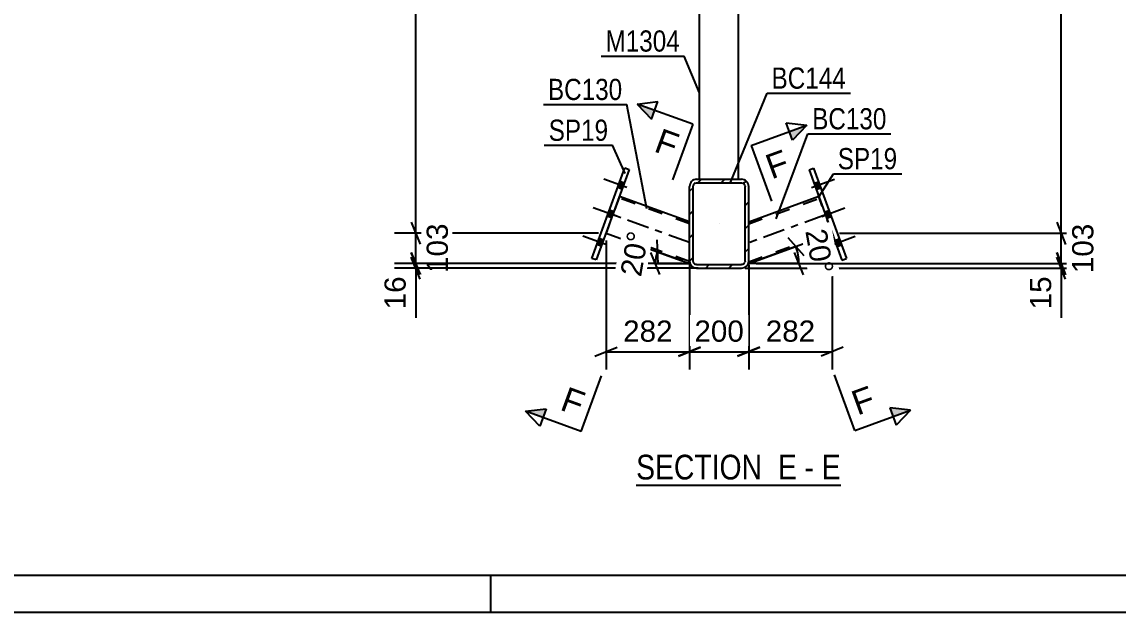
# Model space of a CAD drawing. Header units: millimetres. Extents: x -90 to 1099, y -612 to 229.
# Drawn here: x 196 to 344.1, y -611.6 to -531.8 of the extents above; entities that cross this region are included whole.
import ezdxf

# ---------------------------------------------------------------- set-up
doc = ezdxf.new("R2010")
doc.units = ezdxf.units.MM
doc.linetypes.add('DXK_LINE_DOT2', pattern=[3.9198, 1.9599, -1.9599])
doc.linetypes.add('DXK_LINE_DOT3', pattern=[5.9187, 2.979, -0.9799, 0.9799, -0.9799])
doc.styles.add('Arial', font='ARIAL.TTF', dxfattribs={"height": 0.2})
doc.styles.add('Arial Narrow', font='ARIALN.TTF', dxfattribs={"height": 0.2})

# ---------------------------------------------------------------- blocks, each defined once
blk = doc.blocks.new('Unknown-761555022-1133')
at = {"color": 5, "linetype": 'Continuous'}
for p, q in [((-84.67, -606.55), (1094.33, -606.55)), ((259.33, -611.55), (259.33, -606.55)), ((-89.67, -611.55), (1099.33, -611.55))]:
    blk.add_line(p, q, dxfattribs=at)
blk = doc.blocks.new('Unknown-761555022-14 - 3379')
at = {"color": 6, "linetype": 'Continuous'}
blk.add_line((278.99, -594.39), (306.64, -594.39), dxfattribs=at)
at = {"color": 0, "linetype": 'Continuous'}
for points in [[(297.1, -593.64), (297.1, -590.14), (278.99, -590.14), (278.99, -593.64)], [(300.7, -593.64), (300.7, -590.14), (298.15, -590.14), (298.15, -593.64)], [(303.03, -593.64), (303.03, -590.14), (301.75, -590.14), (301.75, -593.64)], [(306.64, -593.64), (306.64, -590.14), (304.08, -590.14), (304.08, -593.64)]]:
    blk.add_wipeout(points, dxfattribs=at)
at = {"color": 7, "linetype": 'Continuous', "style": 'Arial Narrow'}
for s, p in [('SECTION ', (278.99, -593.64)), ('E', (298.15, -593.64)), ('E', (304.08, -593.64)), ('-', (301.75, -593.64))]:
    blk.add_text(s, height=3.34, dxfattribs=at).set_placement(p)
blk = doc.blocks.new('Part-761555022-3401 - 3379')
at = {"linetype": 'Continuous'}
h = blk.add_hatch(dxfattribs=at)
h.set_pattern_fill('', scale=0.7, style=0, pattern_type=0)
h.set_pattern_definition([(45, (286.2002, -564.1324), (-1.57154, 1.57154), [])])
h.paths.add_polyline_path([(286.2, -554.05), (286.2, -564.13), (286.27, -564.5), (286.48, -564.81), (286.79, -565.02), (287.16, -565.09), (293.24, -565.09), (293.61, -565.02), (293.92, -564.81), (294.13, -564.5), (294.2, -564.13), (294.2, -554.05), (294.13, -553.68), (293.92, -553.37), (293.61, -553.17), (293.24, -553.09), (287.16, -553.09), (286.79, -553.17), (286.48, -553.37), (286.27, -553.68)])
h.paths.add_polyline_path([(286.82, -553.71), (286.98, -553.61), (287.16, -553.57), (293.24, -553.57), (293.42, -553.61), (293.58, -553.71), (293.68, -553.87), (293.72, -554.05), (293.72, -564.13), (293.68, -564.32), (293.58, -564.47), (293.42, -564.58), (293.24, -564.61), (287.16, -564.61), (286.98, -564.58), (286.82, -564.47), (286.72, -564.32), (286.68, -564.13), (286.68, -554.05), (286.72, -553.87)])
at = {"color": 2, "linetype": 'Continuous'}
for p, q in [((286.27, -553.68), (286.2, -554.05)), ((286.2, -564.13), (286.2, -554.05)), ((286.68, -554.05), (286.72, -553.87)), ((286.68, -564.13), (286.68, -554.05)), ((287.16, -553.09), (286.79, -553.17)), ((286.98, -553.61), (287.16, -553.57)), ((287.16, -553.09), (293.24, -553.09)), ((287.16, -553.57), (293.24, -553.57)), ((293.61, -553.17), (293.24, -553.09)), ((293.24, -553.57), (293.42, -553.61)), ((293.68, -553.87), (293.72, -554.05)), ((293.72, -564.13), (293.72, -554.05)), ((294.2, -554.05), (294.13, -553.68)), ((294.2, -564.13), (294.2, -554.05)), ((286.2, -564.13), (286.27, -564.5)), ((286.72, -564.32), (286.68, -564.13)), ((293.72, -564.13), (293.68, -564.32)), ((294.13, -564.5), (294.2, -564.13)), ((286.79, -565.02), (287.16, -565.09)), ((287.16, -564.61), (286.98, -564.58)), ((287.16, -564.61), (293.24, -564.61)), ((287.16, -565.09), (293.24, -565.09)), ((293.42, -564.58), (293.24, -564.61)), ((293.24, -565.09), (293.61, -565.02))]:
    blk.add_line(p, q, dxfattribs=at)
at = {"color": 7, "linetype": 'DXK_LINE_DOT3'}
blk.add_line((290.2, -559.09), (290.2, -559.09), dxfattribs=at)
at = {"color": 2, "linetype": 'Continuous'}
for centre, radius, start, end in [((287.16, -554.05), 0.96, 112.5, 157.5), ((287.16, -554.05), 0.48, 112.5, 157.5), ((293.24, -554.05), 0.48, 22.5, 67.5), ((293.24, -554.05), 0.96, 22.5, 67.5), ((287.16, -564.13), 0.48, 202.5, 247.5), ((293.24, -564.13), 0.48, 292.5, 337.5), ((287.16, -564.13), 0.96, 202.5, 247.5), ((293.24, -564.13), 0.96, 292.5, 337.5)]:
    blk.add_arc(centre, radius, start, end, dxfattribs=at)
blk = doc.blocks.new('Part-761555022-3509 - 3379')
at = {"color": 7, "linetype": 'DXK_LINE_DOT2'}
for p, q in [((276.73, -555.4), (274.92, -560.36)), ((286.2, -559.1), (276.65, -555.62)), ((286.2, -564.15), (286.2, -558.84)), ((286.2, -559.12), (286.2, -559.1)), ((286.2, -564.21), (275.01, -560.13))]:
    blk.add_line(p, q, dxfattribs=at)
at = {"color": 2, "linetype": 'Continuous'}
for p, q in [((286.2, -558.84), (276.73, -555.4)), ((274.92, -560.36), (286.2, -564.46)), ((286.2, -564.15), (286.2, -564.13)), ((286.2, -564.46), (286.2, -564.15))]:
    blk.add_line(p, q, dxfattribs=at)
at = {"color": 7, "linetype": 'DXK_LINE_DOT3'}
blk.add_line((286.2, -561.65), (275.83, -557.88), dxfattribs=at)
blk = doc.blocks.new('Bolt-761555022-3382 - 3379')
at = {"linetype": 'Continuous'}
for points in [[(303.92, -554.24), (303.62, -553.41), (303.02, -553.63), (303.32, -554.46)], [(303.92, -554.24), (303.62, -553.41), (303.02, -553.63), (303.32, -554.46)], [(303.92, -554.24), (303.62, -553.41), (303.02, -553.63), (303.32, -554.46)], [(305.33, -558.11), (305.03, -557.29), (304.43, -557.5), (304.73, -558.33)], [(305.33, -558.11), (305.03, -557.29), (304.43, -557.5), (304.73, -558.33)], [(306.73, -561.95), (306.43, -561.12), (305.83, -561.34), (306.13, -562.17)], [(306.73, -561.95), (306.43, -561.12), (305.83, -561.34), (306.13, -562.17)], [(306.73, -561.95), (306.43, -561.12), (305.83, -561.34), (306.13, -562.17)]]:
    blk.add_hatch(color=1, dxfattribs=at).paths.add_polyline_path(points)
at = {"color": 1, "linetype": 'Continuous'}
for p, q in [((302.68, -554.22), (305.8, -553.09)), ((302.68, -554.22), (305.8, -553.09)), ((302.68, -554.22), (305.8, -553.09)), ((303.02, -553.63), (303.62, -553.41)), ((303.02, -553.63), (303.62, -553.41)), ((303.02, -553.63), (303.62, -553.41)), ((303.32, -554.46), (303.92, -554.24)), ((303.32, -554.46), (303.92, -554.24)), ((303.32, -554.46), (303.92, -554.24)), ((304.09, -558.1), (307.21, -556.96)), ((304.09, -558.1), (307.21, -556.96)), ((304.43, -557.5), (305.03, -557.29)), ((304.43, -557.5), (305.03, -557.29)), ((304.73, -558.33), (305.33, -558.11)), ((304.73, -558.33), (305.33, -558.11)), ((305.49, -561.93), (308.61, -560.79)), ((305.49, -561.93), (308.61, -560.79)), ((305.49, -561.93), (308.61, -560.79)), ((305.83, -561.34), (306.43, -561.12)), ((305.83, -561.34), (306.43, -561.12)), ((305.83, -561.34), (306.43, -561.12)), ((306.13, -562.17), (306.73, -561.95)), ((306.13, -562.17), (306.73, -561.95)), ((306.13, -562.17), (306.73, -561.95))]:
    blk.add_line(p, q, dxfattribs=at)
blk = doc.blocks.new('Bolt-761555022-3383 - 3379')
at = {"linetype": 'Continuous'}
for points in [[(277.08, -554.44), (277.38, -553.61), (276.78, -553.39), (276.48, -554.22)], [(277.08, -554.44), (277.38, -553.61), (276.78, -553.39), (276.48, -554.22)], [(277.08, -554.44), (277.38, -553.61), (276.78, -553.39), (276.48, -554.22)], [(275.67, -558.31), (275.97, -557.48), (275.37, -557.26), (275.07, -558.09)], [(275.67, -558.31), (275.97, -557.48), (275.37, -557.26), (275.07, -558.09)], [(274.27, -562.14), (274.58, -561.32), (273.97, -561.1), (273.67, -561.92)], [(274.27, -562.14), (274.58, -561.32), (273.97, -561.1), (273.67, -561.92)], [(274.27, -562.14), (274.58, -561.32), (273.97, -561.1), (273.67, -561.92)]]:
    blk.add_hatch(color=1, dxfattribs=at).paths.add_polyline_path(points)
at = {"color": 1, "linetype": 'Continuous'}
for p, q in [((277.72, -554.2), (274.6, -553.07)), ((277.72, -554.2), (274.6, -553.07)), ((277.72, -554.2), (274.6, -553.07)), ((277.38, -553.61), (276.78, -553.39)), ((277.38, -553.61), (276.78, -553.39)), ((277.38, -553.61), (276.78, -553.39)), ((277.08, -554.44), (276.48, -554.22)), ((277.08, -554.44), (276.48, -554.22)), ((277.08, -554.44), (276.48, -554.22)), ((276.31, -558.07), (273.19, -556.94)), ((276.31, -558.07), (273.19, -556.94)), ((275.67, -558.31), (275.07, -558.09)), ((275.67, -558.31), (275.07, -558.09)), ((275.97, -557.48), (275.37, -557.26)), ((275.97, -557.48), (275.37, -557.26)), ((274.91, -561.91), (271.79, -560.77)), ((274.91, -561.91), (271.79, -560.77)), ((274.91, -561.91), (271.79, -560.77)), ((274.58, -561.32), (273.97, -561.1)), ((274.58, -561.32), (273.97, -561.1)), ((274.58, -561.32), (273.97, -561.1)), ((274.27, -562.14), (273.67, -561.92)), ((274.27, -562.14), (273.67, -561.92)), ((274.27, -562.14), (273.67, -561.92))]:
    blk.add_line(p, q, dxfattribs=at)
blk = doc.blocks.new('Part-761555022-3416 - 3379')
at = {"color": 2, "linetype": 'Continuous'}
for p, q in [((303.67, -555.42), (294.2, -558.87)), ((294.2, -564.48), (305.48, -560.38)), ((294.2, -564.45), (294.2, -564.13)), ((294.2, -564.45), (294.2, -564.48))]:
    blk.add_line(p, q, dxfattribs=at)
at = {"color": 7, "linetype": 'DXK_LINE_DOT2'}
for p, q in [((305.48, -560.38), (303.67, -555.42)), ((294.2, -559.12), (303.75, -555.64)), ((294.2, -564.13), (294.2, -558.87)), ((294.2, -559.14), (294.2, -559.12)), ((294.2, -564.23), (305.39, -560.15))]:
    blk.add_line(p, q, dxfattribs=at)
at = {"color": 7, "linetype": 'DXK_LINE_DOT3'}
blk.add_line((304.57, -557.9), (294.2, -561.68), dxfattribs=at)
blk = doc.blocks.new('Part-761555022-3484 - 3379')
at = {"color": 2, "linetype": 'Continuous'}
for p, q in [((287.56, -459.76), (287.56, -437.49)), ((292.84, -459.76), (292.84, -437.49)), ((287.56, -553.09), (287.56, -530.82)), ((292.84, -553.09), (292.84, -530.82))]:
    blk.add_line(p, q, dxfattribs=at)
at = {"color": 7, "linetype": 'DXK_LINE_DOT2'}
for p, q in [((292.84, -437.49), (287.56, -437.49)), ((287.56, -530.82), (287.56, -459.76)), ((292.84, -530.82), (292.84, -459.76)), ((287.56, -553.09), (292.84, -553.09))]:
    blk.add_line(p, q, dxfattribs=at)
blk = doc.blocks.new('Part-761555022-3489 - 3379')
at = {"color": 2, "linetype": 'Continuous'}
for p, q in [((302.35, -551.79), (302.95, -551.57)), ((302.35, -551.79), (306.8, -564.01)), ((302.95, -551.57), (307.4, -563.79)), ((306.8, -564.01), (307.4, -563.79))]:
    blk.add_line(p, q, dxfattribs=at)
blk = doc.blocks.new('Part-761555022-3494 - 3379')
at = {"color": 2, "linetype": 'Continuous'}
for p, q in [((273, -563.77), (277.45, -551.55)), ((278.05, -551.77), (273.6, -563.98)), ((277.45, -551.55), (278.05, -551.77)), ((273.6, -563.98), (273, -563.77))]:
    blk.add_line(p, q, dxfattribs=at)
blk = doc.blocks.new('StraightDimension-761555022-17243 - 3379')
at = {"color": 7, "linetype": 'Continuous'}
for p, q in [((305.48, -561.38), (305.48, -578.78)), ((294.2, -564.63), (294.2, -578.78)), ((292.7, -576.98), (295.7, -575.78)), ((306.98, -575.78), (303.98, -576.98)), ((294.2, -576.38), (305.48, -576.38))]:
    blk.add_line(p, q, dxfattribs=at)
at = {"color": 0}
blk.add_wipeout([(303.77, -575.63), (303.77, -571.43), (295.9, -571.43), (295.9, -575.63)], dxfattribs=at)
at = {"color": 3, "style": 'Arial'}
blk.add_text('282', height=2.865, dxfattribs=at).set_placement((296.5, -575.03))
blk = doc.blocks.new('StraightDimension-761555022-17173 - 3379')
at = {"color": 7, "linetype": 'Continuous'}
for p, q in [((249.79, -431.34), (248.59, -428.34)), ((285.2, -429.84), (246.34, -429.84)), ((249.19, -560.36), (249.19, -429.84)), ((248.59, -558.86), (249.79, -561.86)), ((273.92, -560.36), (246.34, -560.36))]:
    blk.add_line(p, q, dxfattribs=at)
at = {"color": 0}
blk.add_wipeout([(248.44, -490.05), (244.24, -490.05), (244.24, -500.15), (248.44, -500.15)], dxfattribs=at)
at = {"color": 3, "style": 'Arial'}
blk.add_text('3263', height=2.865, rotation=90.0002, dxfattribs=at).set_placement((247.84, -499.55))
blk = doc.blocks.new('StraightDimension-761555022-17062 - 3379')
at = {"color": 7, "linetype": 'Continuous'}
for p, q in [((335.83, -562.98), (337.03, -565.98)), ((337.03, -566.59), (335.83, -563.59)), ((293.7, -565.09), (338.83, -565.09)), ((295.2, -564.48), (338.83, -564.48)), ((336.43, -565.09), (336.43, -564.48)), ((336.43, -565.09), (336.43, -571.79)), ((336.43, -565.09), (336.43, -571.79))]:
    blk.add_line(p, q, dxfattribs=at)
at = {"color": 0}
blk.add_wipeout([(335.68, -565.62), (331.48, -565.62), (331.48, -571.26), (335.68, -571.26)], dxfattribs=at)
at = {"color": 3, "style": 'Arial'}
blk.add_text('15', height=2.865, rotation=90.0002, dxfattribs=at).set_placement((335.08, -570.66))
blk = doc.blocks.new('StraightDimension-761555022-17174 - 3379')
at = {"color": 7, "linetype": 'Continuous'}
for p, q in [((248.59, -558.86), (249.79, -561.86)), ((273.92, -560.36), (246.79, -560.36)), ((249.19, -564.46), (249.19, -560.36)), ((249.79, -565.96), (248.59, -562.96)), ((285.2, -564.46), (246.79, -564.46))]:
    blk.add_line(p, q, dxfattribs=at)
at = {"color": 0}
blk.add_wipeout([(254.14, -558.47), (249.94, -558.47), (249.94, -566.34), (254.14, -566.34)], dxfattribs=at)
at = {"color": 3, "style": 'Arial'}
blk.add_text('103', height=2.865, rotation=90.0002, dxfattribs=at).set_placement((253.54, -565.74))
blk = doc.blocks.new('StraightDimension-761555022-17175 - 3379')
at = {"color": 7, "linetype": 'Continuous'}
for p, q in [((248.59, -562.96), (249.79, -565.96)), ((249.79, -566.59), (248.59, -563.59)), ((285.2, -564.46), (246.34, -564.46)), ((287.38, -565.09), (246.34, -565.09)), ((249.19, -565.09), (249.19, -564.46)), ((249.19, -565.09), (249.19, -571.79)), ((249.19, -565.09), (249.19, -571.79))]:
    blk.add_line(p, q, dxfattribs=at)
at = {"color": 0}
blk.add_wipeout([(248.44, -565.62), (244.24, -565.62), (244.24, -571.26), (248.44, -571.26)], dxfattribs=at)
at = {"color": 3, "style": 'Arial'}
blk.add_text('16', height=2.865, rotation=90.0002, dxfattribs=at).set_placement((247.84, -570.66))
blk = doc.blocks.new('StraightDimension-761555022-17245 - 3379')
at = {"color": 7, "linetype": 'Continuous'}
for p, q in [((274.92, -561.36), (274.92, -578.78)), ((286.2, -564.63), (286.2, -578.78)), ((273.42, -576.98), (276.42, -575.78)), ((287.7, -575.78), (284.7, -576.98)), ((274.92, -576.38), (286.2, -576.38))]:
    blk.add_line(p, q, dxfattribs=at)
at = {"color": 0}
blk.add_wipeout([(284.5, -575.63), (284.5, -571.43), (276.63, -571.43), (276.63, -575.63)], dxfattribs=at)
at = {"color": 3, "style": 'Arial'}
blk.add_text('282', height=2.865, dxfattribs=at).set_placement((277.23, -575.03))
blk = doc.blocks.new('StraightDimension-761555022-17244 - 3379')
at = {"color": 7, "linetype": 'Continuous'}
for p, q in [((286.2, -564.63), (286.2, -578.78)), ((294.2, -564.63), (294.2, -578.78)), ((284.7, -576.98), (287.7, -575.78)), ((295.7, -575.78), (292.7, -576.98)), ((286.2, -576.38), (294.2, -576.38))]:
    blk.add_line(p, q, dxfattribs=at)
at = {"color": 0}
blk.add_wipeout([(294.14, -575.63), (294.14, -571.43), (286.26, -571.43), (286.26, -575.63)], dxfattribs=at)
at = {"color": 3, "style": 'Arial'}
blk.add_text('200', height=2.865, dxfattribs=at).set_placement((286.86, -575.03))
blk = doc.blocks.new('AngleDimension-761555022-18535 - 3379')
at = {"color": 7, "linetype": 'Continuous'}
for p, q in [((299.5, -560.96), (301.66, -563.37)), ((300.58, -562.16), (294.2, -564.48)), ((295.14, -564.14), (300.58, -562.16)), ((301.59, -565.98), (300.39, -562.98)), ((300.99, -564.48), (294.2, -564.48))]:
    blk.add_line(p, q, dxfattribs=at)
blk.add_arc((294.2, -564.48), 6.79, 0, 20, dxfattribs=at)
at = {"color": 0}
blk.add_wipeout([(302.4, -566.72), (306.54, -565.99), (305.28, -558.85), (301.15, -559.58)], dxfattribs=at)
at = {"color": 3, "style": 'Arial'}
blk.add_text('20°', height=2.865, rotation=-80.0021, dxfattribs=at).set_placement((301.84, -560.07))
blk = doc.blocks.new('StraightDimension-761555022-17060 - 3379')
at = {"color": 7, "linetype": 'Continuous'}
for p, q in [((337.03, -431.37), (335.83, -428.37)), ((295.2, -429.87), (338.83, -429.87)), ((336.43, -560.38), (336.43, -429.87)), ((335.83, -558.88), (337.03, -561.88)), ((306.48, -560.38), (338.83, -560.38))]:
    blk.add_line(p, q, dxfattribs=at)
at = {"color": 0}
blk.add_wipeout([(335.68, -490.08), (331.48, -490.08), (331.48, -500.17), (335.68, -500.17)], dxfattribs=at)
at = {"color": 3, "style": 'Arial'}
blk.add_text('3263', height=2.865, rotation=90.0002, dxfattribs=at).set_placement((335.08, -499.57))
blk = doc.blocks.new('StraightDimension-761555022-17061 - 3379')
at = {"color": 7, "linetype": 'Continuous'}
for p, q in [((335.83, -558.88), (337.03, -561.88)), ((306.48, -560.38), (339.28, -560.38)), ((336.43, -564.48), (336.43, -560.38)), ((337.03, -565.98), (335.83, -562.98)), ((295.2, -564.48), (339.28, -564.48))]:
    blk.add_line(p, q, dxfattribs=at)
at = {"color": 0}
blk.add_wipeout([(341.38, -558.5), (337.18, -558.5), (337.18, -566.37), (341.38, -566.37)], dxfattribs=at)
at = {"color": 3, "style": 'Arial'}
blk.add_text('103', height=2.865, rotation=90.0002, dxfattribs=at).set_placement((340.78, -565.77))
blk = doc.blocks.new('AngleDimension-761555022-18507 - 3379')
at = {"color": 7, "linetype": 'Continuous'}
for p, q in [((281.8, -561.26), (281.9, -564.49)), ((285.26, -564.12), (281.85, -562.88)), ((281.85, -562.88), (286.2, -564.46)), ((282.17, -565.96), (280.97, -562.96)), ((281.57, -564.46), (286.2, -564.46))]:
    blk.add_line(p, q, dxfattribs=at)
blk.add_arc((286.2, -564.46), 4.63, 160, 180, dxfattribs=at)
at = {"color": 0}
blk.add_wipeout([(281.38, -559.93), (277.25, -559.2), (275.99, -566.34), (280.13, -567.07)], dxfattribs=at)
at = {"color": 3, "style": 'Arial'}
blk.add_text('20°', height=2.865, rotation=80.0021, dxfattribs=at).set_placement((279.64, -566.37))
blk = doc.blocks.new('Mark-761555022-17206 - 3379')
at = {"color": 0}
blk.add_wipeout([(277.12, -542.38), (277.12, -539.38), (267.07, -539.38), (267.07, -542.38)], dxfattribs=at)
blk.add_wipeout([(277.12, -542.38), (277.12, -539.38), (267.07, -539.38), (267.07, -542.38)], dxfattribs=at)
at = {"color": 30, "linetype": 'Continuous'}
for p in [(266.47, -542.98), (280.42, -557.1)]:
    blk.add_line(p, (277.72, -542.98), dxfattribs=at)
at = {"color": 3, "style": 'Arial Narrow'}
blk.add_text('BC130', height=2.863, dxfattribs=at).set_placement((267.07, -542.38))
blk = doc.blocks.new('SectionMark-761555022-18616 - 3379')
at = {"linetype": 'Continuous'}
for points in [[(300.14, -547.82), (299.71, -546.65), (302.06, -545.79)], [(313.72, -585.13), (313.29, -583.96), (316.07, -584.28)]]:
    blk.add_hatch(color=6, dxfattribs=at).paths.add_polyline_path(points)
at = {"color": 6, "linetype": 'Continuous'}
for p, q in [((300.14, -547.82), (299.28, -545.47)), ((299.28, -545.47), (302.06, -545.79)), ((302.06, -545.79), (300.14, -547.82)), ((316.07, -584.28), (313.29, -583.96)), ((313.29, -583.96), (314.15, -586.31)), ((316.07, -584.28), (314.15, -586.31))]:
    blk.add_line(p, q, dxfattribs=at)
at = {"color": 0, "linetype": 'Continuous'}
for points in [[(299.96, -552.15), (298.76, -548.86), (296.08, -549.83), (297.28, -553.12)], [(311.57, -584.05), (310.37, -580.76), (307.69, -581.74), (308.89, -585.03)]]:
    blk.add_wipeout(points, dxfattribs=at)
at = {"color": 6, "linetype": 'Continuous'}
for p, q in [((294.54, -548.53), (302.06, -545.79)), ((294.54, -548.53), (297.28, -556.05)), ((308.55, -587.01), (305.81, -579.5)), ((308.55, -587.01), (316.07, -584.28))]:
    blk.add_line(p, q, dxfattribs=at)
at = {"color": 3, "linetype": 'Continuous', "style": 'Arial'}
for p in [(297.28, -553.12), (308.89, -585.03)]:
    blk.add_text('F', height=3.34, rotation=20.002, dxfattribs=at).set_placement(p)
blk = doc.blocks.new('SectionMark-761555022-18275 - 3379')
at = {"linetype": 'Continuous'}
for points in [[(281.49, -543.78), (281.06, -544.95), (279.14, -542.92)], [(266.82, -584.09), (266.39, -585.26), (264.04, -584.41)]]:
    blk.add_hatch(color=6, dxfattribs=at).paths.add_polyline_path(points)
at = {"color": 6, "linetype": 'Continuous'}
for p, q in [((279.14, -542.92), (281.92, -542.6)), ((279.14, -542.92), (281.06, -544.95)), ((281.06, -544.95), (281.92, -542.6)), ((264.04, -584.41), (266.82, -584.09)), ((265.96, -586.44), (264.04, -584.41)), ((266.82, -584.09), (265.96, -586.44))]:
    blk.add_line(p, q, dxfattribs=at)
at = {"color": 0, "linetype": 'Continuous'}
for points in [[(283.92, -550.25), (285.12, -546.96), (282.44, -545.99), (281.24, -549.28)], [(271.22, -585.16), (272.42, -581.87), (269.74, -580.89), (268.54, -584.18)]]:
    blk.add_wipeout(points, dxfattribs=at)
at = {"color": 6, "linetype": 'Continuous'}
for p, q in [((286.66, -545.66), (279.14, -542.92)), ((286.66, -545.66), (283.92, -553.18)), ((271.56, -587.14), (274.3, -579.63)), ((271.56, -587.14), (264.04, -584.41))]:
    blk.add_line(p, q, dxfattribs=at)
at = {"color": 3, "linetype": 'Continuous', "style": 'Arial'}
for p in [(281.24, -549.28), (268.54, -584.18)]:
    blk.add_text('F', height=3.34, rotation=-20.002, dxfattribs=at).set_placement(p)
blk = doc.blocks.new('Mark-761555022-17203 - 3379')
at = {"color": 0}
blk.add_wipeout([(275.21, -547.89), (275.21, -544.89), (267.17, -544.89), (267.17, -547.89)], dxfattribs=at)
blk.add_wipeout([(275.21, -547.89), (275.21, -544.89), (267.17, -544.89), (267.17, -547.89)], dxfattribs=at)
at = {"color": 30, "linetype": 'Continuous'}
for p in [(266.57, -548.49), (277.51, -552.31)]:
    blk.add_line(p, (275.81, -548.49), dxfattribs=at)
at = {"color": 3, "style": 'Arial Narrow'}
blk.add_text('SP19', height=2.863, dxfattribs=at).set_placement((267.17, -547.89))
blk = doc.blocks.new('Mark-761555022-17273 - 3379')
at = {"color": 0}
blk.add_wipeout([(312.83, -546.34), (312.83, -543.34), (302.78, -543.34), (302.78, -546.34)], dxfattribs=at)
blk.add_wipeout([(312.83, -546.34), (312.83, -543.34), (302.78, -543.34), (302.78, -546.34)], dxfattribs=at)
at = {"color": 30, "linetype": 'Continuous'}
for p, q in [((297.93, -558.42), (302.18, -546.94)), ((302.18, -546.94), (313.43, -546.94))]:
    blk.add_line(p, q, dxfattribs=at)
at = {"color": 3, "style": 'Arial Narrow'}
blk.add_text('BC130', height=2.863, dxfattribs=at).set_placement((302.78, -546.34))
blk = doc.blocks.new('Mark-761555022-17276 - 3379')
at = {"color": 0}
blk.add_wipeout([(314.28, -551.73), (314.28, -548.73), (306.24, -548.73), (306.24, -551.73)], dxfattribs=at)
blk.add_wipeout([(314.28, -551.73), (314.28, -548.73), (306.24, -548.73), (306.24, -551.73)], dxfattribs=at)
at = {"color": 30, "linetype": 'Continuous'}
for p, q in [((303.68, -555.45), (305.64, -552.33)), ((305.64, -552.33), (314.88, -552.33))]:
    blk.add_line(p, q, dxfattribs=at)
at = {"color": 3, "style": 'Arial Narrow'}
blk.add_text('SP19', height=2.863, dxfattribs=at).set_placement((306.24, -551.73))
blk = doc.blocks.new('Mark-761555022-17343 - 3379')
at = {"color": 0}
blk.add_wipeout([(284.9, -535.84), (284.9, -532.84), (274.85, -532.84), (274.85, -535.84)], dxfattribs=at)
blk.add_wipeout([(284.9, -535.84), (284.9, -532.84), (274.85, -532.84), (274.85, -535.84)], dxfattribs=at)
at = {"color": 30, "linetype": 'Continuous'}
for p in [(274.25, -536.44), (287.56, -541.42)]:
    blk.add_line(p, (285.5, -536.44), dxfattribs=at)
at = {"color": 3, "style": 'Arial Narrow'}
blk.add_text('M1304', height=2.863, dxfattribs=at).set_placement((274.85, -535.84))
blk = doc.blocks.new('Mark-761555022-17349 - 3379')
at = {"color": 0}
blk.add_wipeout([(307.34, -540.85), (307.34, -537.85), (297.29, -537.85), (297.29, -540.85)], dxfattribs=at)
blk.add_wipeout([(307.34, -540.85), (307.34, -537.85), (297.29, -537.85), (297.29, -540.85)], dxfattribs=at)
at = {"color": 30, "linetype": 'Continuous'}
for p, q in [((291.73, -553.5), (296.69, -541.45)), ((296.69, -541.45), (307.94, -541.45))]:
    blk.add_line(p, q, dxfattribs=at)
at = {"color": 3, "style": 'Arial Narrow'}
blk.add_text('BC144', height=2.863, dxfattribs=at).set_placement((297.29, -540.85))

msp = doc.modelspace()

# ---------------------------------------------------------------- block references
for name in ['Unknown-761555022-1133', 'Part-761555022-3484 - 3379', 'Part-761555022-3494 - 3379', 'Part-761555022-3489 - 3379', 'Bolt-761555022-3383 - 3379', 'Part-761555022-3401 - 3379', 'Bolt-761555022-3382 - 3379', 'Part-761555022-3509 - 3379', 'Part-761555022-3416 - 3379']:
    msp.add_blockref(name, (0, 0))

# ---------------------------------------------------------------- next in the draw order: block references
for name in ['StraightDimension-761555022-17173 - 3379', 'StraightDimension-761555022-17243 - 3379', 'Unknown-761555022-14 - 3379']:
    msp.add_blockref(name, (0, 0))

# ---------------------------------------------------------------- next in the draw order: block references
for name in ['Mark-761555022-17206 - 3379', 'StraightDimension-761555022-17174 - 3379', 'StraightDimension-761555022-17062 - 3379']:
    msp.add_blockref(name, (0, 0))

# ---------------------------------------------------------------- next in the draw order: block references
for name in ['Mark-761555022-17343 - 3379', 'StraightDimension-761555022-17175 - 3379']:
    msp.add_blockref(name, (0, 0))

# ---------------------------------------------------------------- next in the draw order: block references
msp.add_blockref('StraightDimension-761555022-17245 - 3379', (0, 0))

# ---------------------------------------------------------------- next in the draw order: block references
msp.add_blockref('StraightDimension-761555022-17244 - 3379', (0, 0))

# ---------------------------------------------------------------- next in the draw order: block references
for name in ['AngleDimension-761555022-18507 - 3379', 'AngleDimension-761555022-18535 - 3379']:
    msp.add_blockref(name, (0, 0))

# ---------------------------------------------------------------- next in the draw order: block references
for name in ['StraightDimension-761555022-17060 - 3379', 'SectionMark-761555022-18275 - 3379']:
    msp.add_blockref(name, (0, 0))

# ---------------------------------------------------------------- next in the draw order: block references
for name in ['Mark-761555022-17203 - 3379', 'StraightDimension-761555022-17061 - 3379']:
    msp.add_blockref(name, (0, 0))

# ---------------------------------------------------------------- next in the draw order: block references
msp.add_blockref('SectionMark-761555022-18616 - 3379', (0, 0))

# ---------------------------------------------------------------- next in the draw order: block references
msp.add_blockref('Mark-761555022-17273 - 3379', (0, 0))

# ---------------------------------------------------------------- next in the draw order: block references
msp.add_blockref('Mark-761555022-17276 - 3379', (0, 0))

# ---------------------------------------------------------------- next in the draw order: block references
msp.add_blockref('Mark-761555022-17349 - 3379', (0, 0))

doc.saveas('drawing.dxf')
